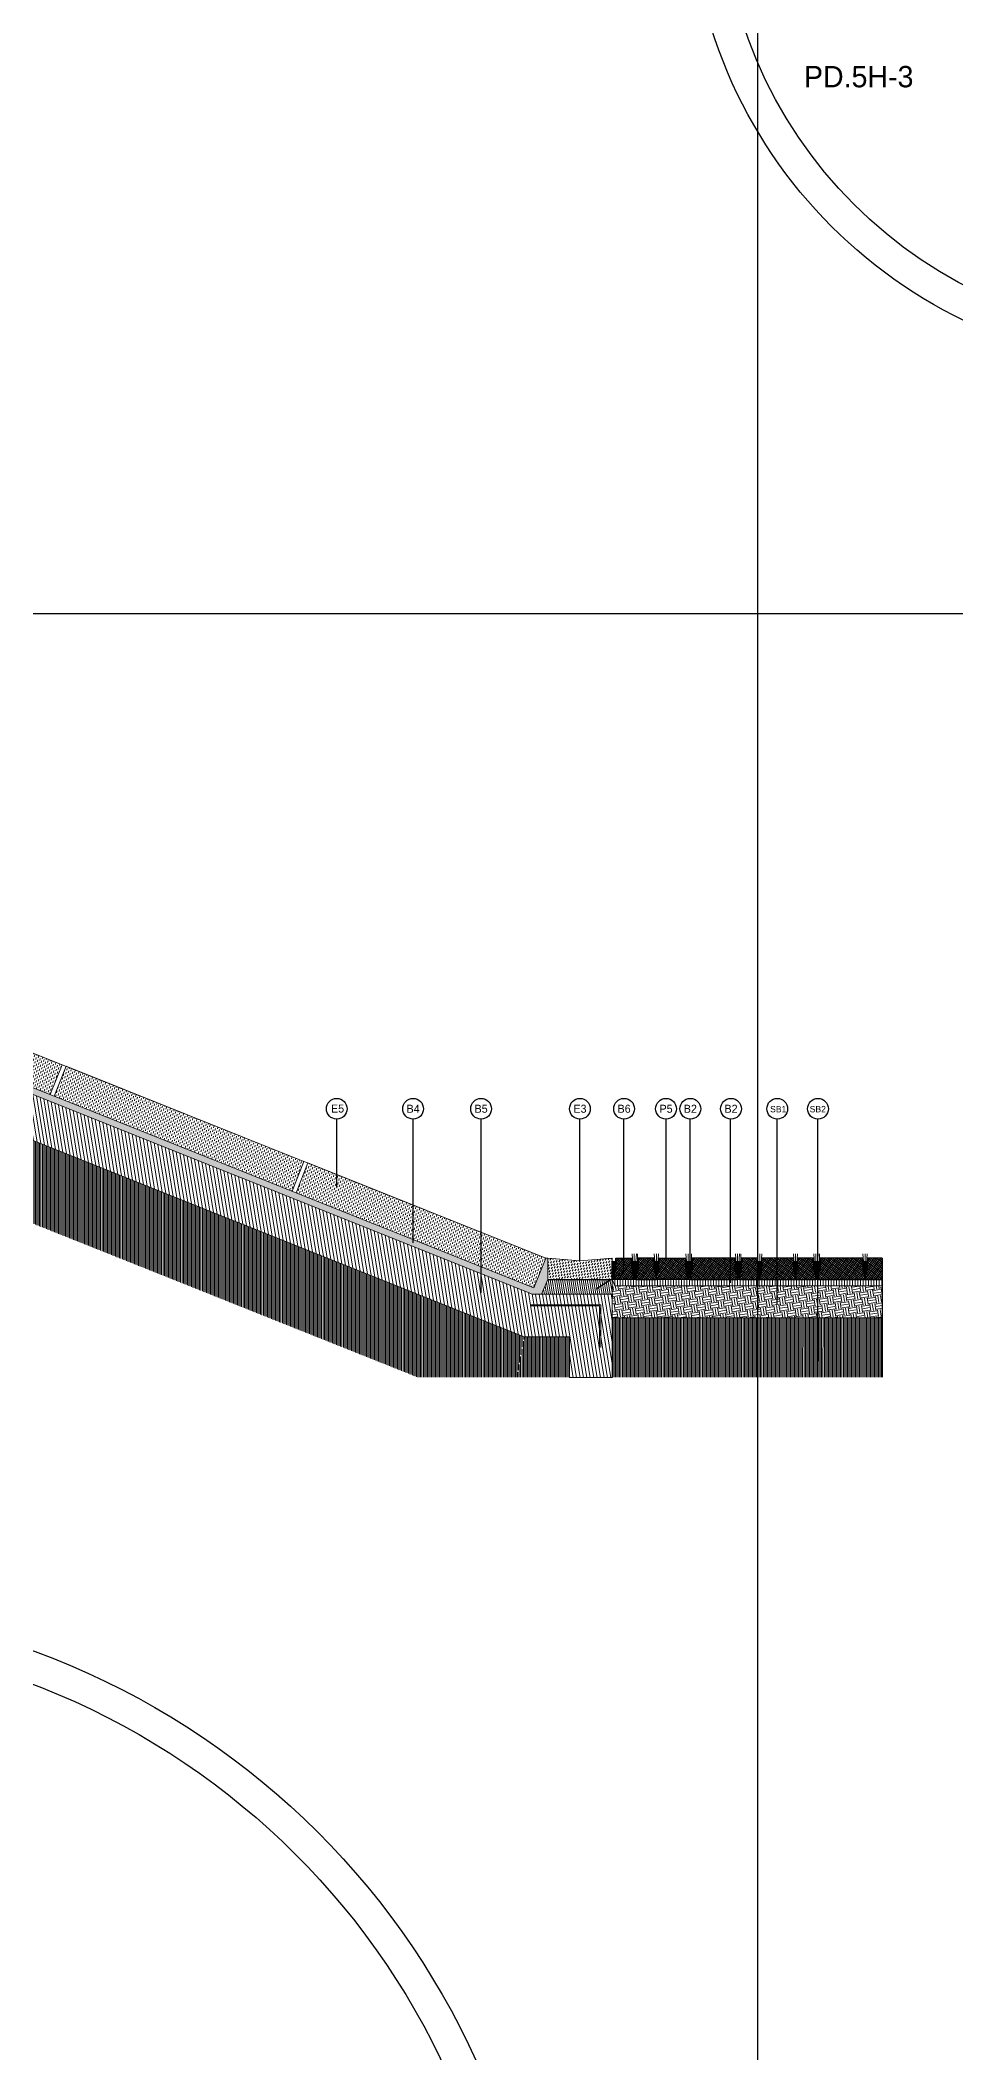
# Model space of a CAD drawing. Header units: metres. Extents: x -325 to 301, y -147 to 149.
# Drawn here: x 58.87 to 63.16, y 36.71 to 46.14 of the extents above; entities that cross this region are included whole.
import ezdxf

# ---------------------------------------------------------------- set-up
doc = ezdxf.new("R2010")
doc.units = ezdxf.units.M
doc.layers.add('-aux', color=50, linetype='Continuous', plot=False)
doc.layers.add('-AUX_MON', color=3, linetype='Continuous', plot=False)
doc.layers.add('0-TX-1_25', color=7, linetype='Continuous', true_color=0x3f4f7f)
doc.layers.add('EIT_3 TR sorra', color=7, linetype='Continuous', true_color=0xd8ceb0)
for name, color, linetype, lineweight, true_color in [('03-TR-Paviment_05_Open Joint Precast Pavements', 7, 'Continuous', 5, 0xb3b3b3), ('03-TR-Paviment_07_Precast Concrete Blocks', 7, 'Continuous', 5, 0xe7ddd0), ('03-TR-Paviment_09_Natural Stone Slab', 7, 'Continuous', 5, 0x999680), ('3- TR terra vegetal', 7, 'Continuous', 0, 0xbea68e), ('3-TR sorra granitica', 7, 'Continuous', 0, 0xf2dac9)]:
    doc.layers.add(name, color=color, linetype=linetype, lineweight=lineweight, true_color=true_color)
for name, color, linetype, lineweight in [('1-CM', 7, 'Continuous', 0), ('1-L-GESPA', 64, 'Continuous', 0), ('2-metall', 5, 'Continuous', 0), ('3-TR Formigó', 252, 'Continuous', 0), ('3-TR Seleccionat', 44, 'Continuous', 0), ('3-TR Tot-u', 37, 'Continuous', 0)]:
    doc.layers.add(name, color=color, linetype=linetype, lineweight=lineweight)
doc.layers.add('1-L- kodolé', color=7, linetype='Continuous')
doc.layers.add('1-SECCIÓ', color=1, linetype='Continuous')
doc.styles.add('x-llegenda materials$0$ENGRAVERS', font='TT0586M.TTF')
pattern_1 = [(2e-08, (66.9394032, 34.186354), (-9e-13, 0.0025), [])]
pattern_2 = [(2e-08, (108.7314125, 16.5988042), (-9e-13, 0.0025), [])]
pattern_3 = [(234.175244, (0, 0.5841154), (0.006486488, -0.0046824645), []), (324.175244, (0, 0.5841154), (0.0046824645, 0.006486488), [])]

msp = doc.modelspace()

# ---------------------------------------------------------------- hatches: boundary and pattern name
at = {"layer": '03-TR-Paviment_05_Open Joint Precast Pavements'}
h = msp.add_hatch(dxfattribs=at)
h.set_pattern_fill('_USER', color=256, scale=0.008, angle=234.17524, double=1, pattern_type=0)
h.set_pattern_definition(pattern_3)
edge = h.paths.add_edge_path()
edge.add_line((61.5597, 40.3364), (61.5597, 40.3446))
edge.add_arc((61.6081, 40.3446), 0.0484, 164.00098, 180, ccw=False)
edge.add_line((61.5616, 40.3579), (61.5675, 40.3786))
edge.add_arc((61.5126, 40.3944), 0.0571, 344.00098, 360)
edge.add_line((61.5698, 40.3944), (61.5698, 40.4355))
edge.add_line((61.5698, 40.4355), (61.5706, 40.4355))
edge.add_line((61.5706, 40.4355), (61.5706, 40.4364))
edge.add_line((61.5706, 40.4364), (61.6438, 40.4364))
edge.add_line((61.6438, 40.4364), (61.6438, 40.4355))
edge.add_line((61.6438, 40.4355), (61.6446, 40.4355))
edge.add_line((61.6446, 40.4355), (61.6446, 40.3944))
edge.add_arc((61.7018, 40.3944), 0.0571, 180, 195.99902)
edge.add_line((61.6469, 40.3786), (61.6528, 40.3579))
edge.add_arc((61.6063, 40.3446), 0.0484, -0.00001, 15.99901, ccw=False)
edge.add_line((61.6547, 40.3446), (61.6547, 40.3364))
edge.add_line((61.6547, 40.3364), (61.5597, 40.3364))
h = msp.add_hatch(dxfattribs=at)
h.set_pattern_fill('_USER', color=256, scale=0.008, angle=234.17524, double=1, pattern_type=0)
h.set_pattern_definition(pattern_3)
edge = h.paths.add_edge_path()
edge.add_line((61.7596, 40.3364), (61.7596, 40.3446))
edge.add_arc((61.7112, 40.3446), 0.0484, 360, 375.99902)
edge.add_line((61.7578, 40.3579), (61.7518, 40.3786))
edge.add_arc((61.8068, 40.3944), 0.0571, 180, 195.99902, ccw=False)
edge.add_line((61.7496, 40.3944), (61.7496, 40.4355))
edge.add_line((61.7496, 40.4355), (61.7488, 40.4355))
edge.add_line((61.7488, 40.4355), (61.7488, 40.4364))
edge.add_line((61.7488, 40.4364), (61.6755, 40.4364))
edge.add_line((61.6755, 40.4364), (61.6755, 40.4355))
edge.add_line((61.6755, 40.4355), (61.6747, 40.4355))
edge.add_line((61.6747, 40.4355), (61.6747, 40.3944))
edge.add_arc((61.6176, 40.3944), 0.0571, 344.00098, 360, ccw=False)
edge.add_line((61.6725, 40.3786), (61.6666, 40.3579))
edge.add_arc((61.7131, 40.3446), 0.0484, 164.00098, 180)
edge.add_line((61.6647, 40.3446), (61.6647, 40.3364))
edge.add_line((61.6647, 40.3364), (61.7596, 40.3364))
h = msp.add_hatch(dxfattribs=at)
h.set_pattern_fill('_USER', color=256, scale=0.008, angle=234.17524, double=1, pattern_type=0)
h.set_pattern_definition(pattern_3)
edge = h.paths.add_edge_path()
edge.add_line((61.7596, 40.3364), (61.7596, 40.3446))
edge.add_arc((61.8081, 40.3446), 0.0484, 164.00098, 180, ccw=False)
edge.add_line((61.7615, 40.3579), (61.7675, 40.3786))
edge.add_arc((61.7125, 40.3944), 0.0571, 344.00099, 360)
edge.add_line((61.7697, 40.3944), (61.7697, 40.4355))
edge.add_line((61.7697, 40.4355), (61.7705, 40.4355))
edge.add_line((61.7705, 40.4355), (61.7705, 40.4364))
edge.add_line((61.7705, 40.4364), (61.8963, 40.4364))
edge.add_line((61.8963, 40.4364), (61.8963, 40.4355))
edge.add_line((61.8963, 40.4355), (61.8971, 40.4355))
edge.add_line((61.8971, 40.4355), (61.8971, 40.3944))
edge.add_arc((61.9542, 40.3944), 0.0571, 180, 195.99902)
edge.add_line((61.8993, 40.3786), (61.9053, 40.3579))
edge.add_arc((61.8587, 40.3446), 0.0484, 0, 15.99902, ccw=False)
edge.add_line((61.9071, 40.3446), (61.9071, 40.3364))
edge.add_line((61.9071, 40.3364), (61.7596, 40.3364))
h = msp.add_hatch(dxfattribs=at)
h.set_pattern_fill('_USER', color=256, scale=0.008, angle=234.17524, double=1, pattern_type=0)
h.set_pattern_definition(pattern_3)
edge = h.paths.add_edge_path()
edge.add_line((62.1384, 40.3364), (62.1384, 40.3446))
edge.add_arc((62.09, 40.3446), 0.0484, 0, 15.99902)
edge.add_line((62.1366, 40.3579), (62.1306, 40.3786))
edge.add_arc((62.1856, 40.3944), 0.0571, 180, 195.99902, ccw=False)
edge.add_line((62.1284, 40.3944), (62.1284, 40.4355))
edge.add_line((62.1284, 40.4355), (62.1276, 40.4355))
edge.add_line((62.1276, 40.4355), (62.1276, 40.4364))
edge.add_line((62.1276, 40.4364), (61.928, 40.4364))
edge.add_line((61.928, 40.4364), (61.928, 40.4355))
edge.add_line((61.928, 40.4355), (61.9272, 40.4355))
edge.add_line((61.9272, 40.4355), (61.9272, 40.3944))
edge.add_arc((61.8701, 40.3944), 0.0571, -15.99902, 0, ccw=False)
edge.add_line((61.925, 40.3786), (61.9191, 40.3579))
edge.add_arc((61.9656, 40.3446), 0.0484, 164.00098, 180)
edge.add_line((61.9172, 40.3446), (61.9172, 40.3364))
edge.add_line((61.9172, 40.3364), (62.1384, 40.3364))
h = msp.add_hatch(dxfattribs=at)
h.set_pattern_fill('_USER', color=256, scale=0.008, angle=234.17524, double=1, pattern_type=0)
h.set_pattern_definition(pattern_3)
edge = h.paths.add_edge_path()
edge.add_line((62.2434, 40.3364), (62.2434, 40.3446))
edge.add_arc((62.195, 40.3446), 0.0484, 0, 15.99902)
edge.add_line((62.2415, 40.3579), (62.2356, 40.3786))
edge.add_arc((62.2905, 40.3944), 0.0571, 180, 195.99902, ccw=False)
edge.add_line((62.2334, 40.3944), (62.2334, 40.4355))
edge.add_line((62.2334, 40.4355), (62.2326, 40.4355))
edge.add_line((62.2326, 40.4355), (62.2326, 40.4364))
edge.add_line((62.2326, 40.4364), (62.1593, 40.4364))
edge.add_line((62.1593, 40.4364), (62.1593, 40.4355))
edge.add_line((62.1593, 40.4355), (62.1585, 40.4355))
edge.add_line((62.1585, 40.4355), (62.1585, 40.3944))
edge.add_arc((62.1013, 40.3944), 0.0571, -15.99902, 0, ccw=False)
edge.add_line((62.1563, 40.3786), (62.1503, 40.3579))
edge.add_arc((62.1969, 40.3446), 0.0484, 164.00098, 180)
edge.add_line((62.1484, 40.3446), (62.1484, 40.3364))
edge.add_line((62.1484, 40.3364), (62.2434, 40.3364))
h = msp.add_hatch(dxfattribs=at)
h.set_pattern_fill('_USER', color=256, scale=0.008, angle=234.17524, double=1, pattern_type=0)
h.set_pattern_definition(pattern_3)
edge = h.paths.add_edge_path()
edge.add_line((62.4109, 40.3364), (62.4109, 40.3446))
edge.add_arc((62.3625, 40.3446), 0.0484, 360, 375.99902)
edge.add_line((62.409, 40.3579), (62.4031, 40.3786))
edge.add_arc((62.458, 40.3944), 0.0571, 180, 195.99902, ccw=False)
edge.add_line((62.4009, 40.3944), (62.4009, 40.4355))
edge.add_line((62.4009, 40.4355), (62.4001, 40.4355))
edge.add_line((62.4001, 40.4355), (62.4001, 40.4364))
edge.add_line((62.4001, 40.4364), (62.2542, 40.4364))
edge.add_line((62.2542, 40.4364), (62.2542, 40.4355))
edge.add_line((62.2542, 40.4355), (62.2534, 40.4355))
edge.add_line((62.2534, 40.4355), (62.2534, 40.3944))
edge.add_arc((62.1963, 40.3944), 0.0571, 344.00098, 360, ccw=False)
edge.add_line((62.2512, 40.3786), (62.2453, 40.3579))
edge.add_arc((62.2918, 40.3446), 0.0484, 164.00098, 180)
edge.add_line((62.2434, 40.3446), (62.2434, 40.3364))
edge.add_line((62.2434, 40.3364), (62.4109, 40.3364))
h = msp.add_hatch(dxfattribs=at)
h.set_pattern_fill('_USER', color=256, scale=0.008, angle=234.17524, double=1, pattern_type=0)
h.set_pattern_definition(pattern_3)
edge = h.paths.add_edge_path()
edge.add_line((62.5059, 40.3364), (62.5059, 40.3446))
edge.add_arc((62.4574, 40.3446), 0.0484, 0, 15.99902)
edge.add_line((62.504, 40.3579), (62.498, 40.3786))
edge.add_arc((62.553, 40.3944), 0.0571, 180, 195.99902, ccw=False)
edge.add_line((62.4958, 40.3944), (62.4958, 40.4355))
edge.add_line((62.4958, 40.4355), (62.495, 40.4355))
edge.add_line((62.495, 40.4355), (62.495, 40.4364))
edge.add_line((62.495, 40.4364), (62.4217, 40.4364))
edge.add_line((62.4217, 40.4364), (62.4217, 40.4355))
edge.add_line((62.4217, 40.4355), (62.4209, 40.4355))
edge.add_line((62.4209, 40.4355), (62.4209, 40.3944))
edge.add_arc((62.3638, 40.3944), 0.0571, -15.99902, 0, ccw=False)
edge.add_line((62.4187, 40.3786), (62.4128, 40.3579))
edge.add_arc((62.4593, 40.3446), 0.0484, 164.00098, 180)
edge.add_line((62.4109, 40.3446), (62.4109, 40.3364))
edge.add_line((62.4109, 40.3364), (62.5059, 40.3364))
h = msp.add_hatch(dxfattribs=at)
h.set_pattern_fill('_USER', color=256, scale=0.008, angle=234.17524, double=1, pattern_type=0)
h.set_pattern_definition(pattern_3)
edge = h.paths.add_edge_path()
edge.add_line((62.7371, 40.3364), (62.7371, 40.3446))
edge.add_arc((62.6887, 40.3446), 0.0484, 0, 15.99902)
edge.add_line((62.7352, 40.3579), (62.7293, 40.3786))
edge.add_arc((62.7842, 40.3944), 0.0571, 180, 195.99902, ccw=False)
edge.add_line((62.7271, 40.3944), (62.7271, 40.4355))
edge.add_line((62.7271, 40.4355), (62.7263, 40.4355))
edge.add_line((62.7263, 40.4355), (62.7263, 40.4364))
edge.add_line((62.7263, 40.4364), (62.5267, 40.4364))
edge.add_line((62.5267, 40.4364), (62.5267, 40.4355))
edge.add_line((62.5267, 40.4355), (62.5259, 40.4355))
edge.add_line((62.5259, 40.4355), (62.5259, 40.3944))
edge.add_arc((62.4688, 40.3944), 0.0571, -15.99902, 0, ccw=False)
edge.add_line((62.5237, 40.3786), (62.5177, 40.3579))
edge.add_arc((62.5643, 40.3446), 0.0484, 164.00098, 180)
edge.add_line((62.5159, 40.3446), (62.5159, 40.3364))
edge.add_line((62.5159, 40.3364), (62.7371, 40.3364))
h = msp.add_hatch(dxfattribs=at)
h.set_pattern_fill('_USER', color=256, scale=0.008, angle=234.17524, double=1, pattern_type=0)
h.set_pattern_definition(pattern_3)
edge = h.paths.add_edge_path()
edge.add_line((62.8171, 40.4364), (62.7479, 40.4364))
edge.add_line((62.7479, 40.4364), (62.7479, 40.4355))
edge.add_line((62.7479, 40.4355), (62.7471, 40.4355))
edge.add_line((62.7471, 40.4355), (62.7471, 40.3944))
edge.add_arc((62.69, 40.3944), 0.0571, -15.99902, 0, ccw=False)
edge.add_line((62.7449, 40.3786), (62.739, 40.3579))
edge.add_arc((62.7855, 40.3446), 0.0484, 164.00098, 180)
edge.add_line((62.7371, 40.3446), (62.7371, 40.3364))
edge.add_line((62.7371, 40.3364), (62.8171, 40.3364))
edge = h.paths.add_edge_path()
edge.add_line((62.8171, 40.4372), (62.8171, 40.3364))
at = {"layer": '03-TR-Paviment_07_Precast Concrete Blocks'}
h = msp.add_hatch(dxfattribs=at)
h.set_pattern_fill('DASH', color=256, scale=0.003, angle=234, double=1)
h.set_pattern_definition([(234, (-151.951418, -3.674353), (0.00210723234, -0.0133045414), [0.009525, -0.009525])])
h.paths.add_polyline_path([(61.2518, 40.3364), (61.2518, 40.4364), (61.4017, 40.4235), (61.5518, 40.436), (61.5518, 40.3364)])
at = {"layer": '03-TR-Paviment_09_Natural Stone Slab'}
h = msp.add_hatch(dxfattribs=at)
h.set_pattern_fill('DASH', color=256, scale=0.003, angle=255.23396, style=0, double=1)
h.set_pattern_definition([(255.23396, (54.82038, 43.297165), (0.00678277, -0.011638096), [0.009525, -0.009525])])
h.paths.add_polyline_path([(57.8062, 41.6485), (58.9204, 41.203), (58.9763, 41.3426), (57.8621, 41.7882)])
h = msp.add_hatch(dxfattribs=at)
h.set_pattern_fill('DASH', color=256, scale=0.003, angle=255.23396, style=0, double=1)
h.set_pattern_definition([(255.23396, (53.687638, 42.844069), (0.00678277, -0.011638096), [0.009525, -0.009525])])
h.paths.add_polyline_path([(58.939, 41.1956), (60.0532, 40.75), (60.109, 40.8895), (58.9948, 41.3351)])
h = msp.add_hatch(dxfattribs=at)
h.set_pattern_fill('DASH', color=256, scale=0.003, angle=255.23396, style=0, double=1)
h.set_pattern_definition([(255.23396, (52.554896, 42.390972), (0.00678277, -0.011638096), [0.009525, -0.009525])])
h.paths.add_polyline_path([(60.0718, 40.7426), (61.186, 40.2971), (61.2418, 40.4364), (60.1276, 40.882)])
at = {"layer": '3- TR terra vegetal'}
h = msp.add_hatch(dxfattribs=at)
h.set_pattern_fill('_USER', color=256, scale=0.0025, angle=-35.64647, style=0, pattern_type=0)
h.set_pattern_definition([(2e-08, (67.0443663, 34.186354), (-9e-13, 0.0025), [])])
edge = h.paths.add_edge_path()
edge.add_line((61.5597, 40.3364), (61.5518, 40.3364))
edge.add_line((61.5518, 40.3364), (61.5518, 40.4199))
edge.add_line((61.5518, 40.4199), (61.5698, 40.4199))
edge.add_line((61.5698, 40.4199), (61.5698, 40.3944))
edge.add_arc((61.5126, 40.3944), 0.0571, 344.00098, 360, ccw=False)
edge.add_line((61.5675, 40.3786), (61.5616, 40.3579))
edge.add_arc((61.6081, 40.3445), 0.0484, 164.00098, 180)
edge.add_line((61.5597, 40.3445), (61.5597, 40.3364))
edge.add_line((61.5597, 40.3364), (61.5518, 40.3364))
h = msp.add_hatch(dxfattribs=at)
h.set_pattern_fill('_USER', color=256, scale=0.0025, angle=-35.64647, style=0, pattern_type=0)
h.set_pattern_definition(pattern_1)
edge = h.paths.add_edge_path()
edge.add_line((61.6647, 40.3364), (61.6547, 40.3364))
edge.add_line((61.6547, 40.3364), (61.6547, 40.3445))
edge.add_arc((61.6063, 40.3445), 0.0484, 360, 375.99902)
edge.add_line((61.6528, 40.3579), (61.6469, 40.3786))
edge.add_arc((61.7018, 40.3944), 0.0571, 180, 195.99902, ccw=False)
edge.add_line((61.6446, 40.3944), (61.6446, 40.4199))
edge.add_line((61.6446, 40.4199), (61.6747, 40.4199))
edge.add_line((61.6747, 40.4199), (61.6747, 40.3944))
edge.add_arc((61.6176, 40.3944), 0.0571, -15.99902, 0, ccw=False)
edge.add_line((61.6725, 40.3786), (61.6666, 40.3579))
edge.add_arc((61.7131, 40.3445), 0.0484, 164.00098, 180)
edge.add_line((61.6647, 40.3445), (61.6647, 40.3364))
edge.add_line((61.6647, 40.3364), (61.6547, 40.3364))
h = msp.add_hatch(dxfattribs=at)
h.set_pattern_fill('_USER', color=256, scale=0.0025, angle=-35.64647, style=0, pattern_type=0)
h.set_pattern_definition(pattern_1)
edge = h.paths.add_edge_path()
edge.add_line((61.7596, 40.3364), (61.7596, 40.3445))
edge.add_arc((61.7112, 40.3445), 0.0484, 360, 375.99901)
edge.add_line((61.7578, 40.3579), (61.7518, 40.3786))
edge.add_arc((61.8068, 40.3944), 0.0571, 180, 195.99902, ccw=False)
edge.add_line((61.7496, 40.3944), (61.7496, 40.4199))
edge.add_line((61.7496, 40.4199), (61.7697, 40.4199))
edge.add_line((61.7697, 40.4199), (61.7697, 40.3944))
edge.add_arc((61.7125, 40.3944), 0.0571, -15.99902, 0, ccw=False)
edge.add_line((61.7675, 40.3786), (61.7615, 40.3579))
edge.add_arc((61.8081, 40.3445), 0.0484, 164.00098, 180)
edge.add_line((61.7596, 40.3445), (61.7596, 40.3364))
h = msp.add_hatch(dxfattribs=at)
h.set_pattern_fill('_USER', color=256, scale=0.0025, angle=-35.64647, style=0, pattern_type=0)
h.set_pattern_definition(pattern_1)
edge = h.paths.add_edge_path()
edge.add_line((61.9171, 40.3364), (61.9071, 40.3364))
edge.add_line((61.9071, 40.3364), (61.9071, 40.3445))
edge.add_arc((61.8587, 40.3445), 0.0484, 0, 15.99902)
edge.add_line((61.9053, 40.3579), (61.8993, 40.3786))
edge.add_arc((61.9542, 40.3944), 0.0571, 180, 195.99902, ccw=False)
edge.add_line((61.8971, 40.3944), (61.8971, 40.4199))
edge.add_line((61.8971, 40.4199), (61.9272, 40.4199))
edge.add_line((61.9272, 40.4199), (61.9272, 40.3944))
edge.add_arc((61.87, 40.3944), 0.0571, 344.00098, 360, ccw=False)
edge.add_line((61.925, 40.3786), (61.919, 40.3579))
edge.add_arc((61.9656, 40.3445), 0.0484, 164.00098, 180)
edge.add_line((61.9171, 40.3445), (61.9171, 40.3364))
edge.add_line((61.9171, 40.3364), (61.9071, 40.3364))
h = msp.add_hatch(dxfattribs=at)
h.set_pattern_fill('_USER', color=256, scale=0.0025, angle=-35.64647, style=0, pattern_type=0)
h.set_pattern_definition(pattern_1)
edge = h.paths.add_edge_path()
edge.add_line((62.1484, 40.3364), (62.1384, 40.3364))
edge.add_line((62.1384, 40.3364), (62.1384, 40.3445))
edge.add_arc((62.09, 40.3445), 0.0484, 360, 375.99902)
edge.add_line((62.1366, 40.3579), (62.1306, 40.3786))
edge.add_arc((62.1856, 40.3944), 0.0571, 180, 195.99902, ccw=False)
edge.add_line((62.1284, 40.3944), (62.1284, 40.4199))
edge.add_line((62.1284, 40.4199), (62.1585, 40.4199))
edge.add_line((62.1585, 40.4199), (62.1585, 40.3944))
edge.add_arc((62.1013, 40.3944), 0.0571, -15.99902, 0, ccw=False)
edge.add_line((62.1563, 40.3786), (62.1503, 40.3579))
edge.add_arc((62.1969, 40.3445), 0.0484, 164.00098, 180)
edge.add_line((62.1484, 40.3445), (62.1484, 40.3364))
edge.add_line((62.1484, 40.3364), (62.1384, 40.3364))
h = msp.add_hatch(dxfattribs=at)
h.set_pattern_fill('_USER', color=256, scale=0.0025, angle=-35.64647, style=0, pattern_type=0)
h.set_pattern_definition(pattern_1)
edge = h.paths.add_edge_path()
edge.add_line((62.2434, 40.3364), (62.2434, 40.3445))
edge.add_arc((62.195, 40.3445), 0.0484, 0, 15.99902)
edge.add_line((62.2415, 40.3579), (62.2356, 40.3786))
edge.add_arc((62.2905, 40.3944), 0.0571, 179.99999, 195.99901, ccw=False)
edge.add_line((62.2334, 40.3944), (62.2334, 40.4199))
edge.add_line((62.2334, 40.4199), (62.2534, 40.4199))
edge.add_line((62.2534, 40.4199), (62.2534, 40.3944))
edge.add_arc((62.1963, 40.3944), 0.0571, 344.00098, 360, ccw=False)
edge.add_line((62.2512, 40.3786), (62.2453, 40.3579))
edge.add_arc((62.2918, 40.3445), 0.0484, 164.00098, 179.99999)
edge.add_line((62.2434, 40.3445), (62.2434, 40.3364))
h = msp.add_hatch(dxfattribs=at)
h.set_pattern_fill('_USER', color=256, scale=0.0025, angle=-35.64647, style=0, pattern_type=0)
h.set_pattern_definition(pattern_1)
edge = h.paths.add_edge_path()
edge.add_line((62.4109, 40.3364), (62.4109, 40.3445))
edge.add_arc((62.3625, 40.3445), 0.0484, 360, 375.99902)
edge.add_line((62.409, 40.3579), (62.4031, 40.3786))
edge.add_arc((62.458, 40.3944), 0.0571, 180, 195.99902, ccw=False)
edge.add_line((62.4009, 40.3944), (62.4009, 40.4199))
edge.add_line((62.4009, 40.4199), (62.4209, 40.4199))
edge.add_line((62.4209, 40.4199), (62.4209, 40.3944))
edge.add_arc((62.3638, 40.3944), 0.0571, -15.99902, 0, ccw=False)
edge.add_line((62.4187, 40.3786), (62.4128, 40.3579))
edge.add_arc((62.4593, 40.3445), 0.0484, 164.00098, 180)
edge.add_line((62.4109, 40.3445), (62.4109, 40.3364))
h = msp.add_hatch(dxfattribs=at)
h.set_pattern_fill('_USER', color=256, scale=0.0025, angle=-35.64647, style=0, pattern_type=0)
h.set_pattern_definition(pattern_2)
edge = h.paths.add_edge_path()
edge.add_line((62.5159, 40.3364), (62.5059, 40.3364))
edge.add_line((62.5059, 40.3364), (62.5059, 40.3445))
edge.add_arc((62.4574, 40.3445), 0.0484, 360, 375.99902)
edge.add_line((62.504, 40.3579), (62.498, 40.3786))
edge.add_arc((62.553, 40.3944), 0.0571, 180, 195.99902, ccw=False)
edge.add_line((62.4958, 40.3944), (62.4958, 40.4199))
edge.add_line((62.4958, 40.4199), (62.5259, 40.4199))
edge.add_line((62.5259, 40.4199), (62.5259, 40.3944))
edge.add_arc((62.4688, 40.3944), 0.0571, -15.99902, 0, ccw=False)
edge.add_line((62.5237, 40.3786), (62.5177, 40.3579))
edge.add_arc((62.5643, 40.3445), 0.0484, 164.00098, 180)
edge.add_line((62.5159, 40.3445), (62.5159, 40.3364))
edge.add_line((62.5159, 40.3364), (62.5059, 40.3364))
h = msp.add_hatch(dxfattribs=at)
h.set_pattern_fill('_USER', color=256, scale=0.0025, angle=-35.64647, style=0, pattern_type=0)
h.set_pattern_definition(pattern_2)
edge = h.paths.add_edge_path()
edge.add_line((62.7371, 40.3364), (62.7371, 40.3445))
edge.add_arc((62.6887, 40.3445), 0.0484, 360, 375.99902)
edge.add_line((62.7352, 40.3579), (62.7293, 40.3786))
edge.add_arc((62.7842, 40.3944), 0.0571, 180, 195.99902, ccw=False)
edge.add_line((62.7271, 40.3944), (62.7271, 40.4199))
edge.add_line((62.7271, 40.4199), (62.7471, 40.4199))
edge.add_line((62.7471, 40.4199), (62.7471, 40.3944))
edge.add_arc((62.69, 40.3944), 0.0571, -15.99902, 0, ccw=False)
edge.add_line((62.7449, 40.3786), (62.739, 40.3579))
edge.add_arc((62.7855, 40.3445), 0.0484, 164.00098, 180)
edge.add_line((62.7371, 40.3445), (62.7371, 40.3364))
at = {"layer": '3-TR Formigó'}
h = msp.add_hatch(dxfattribs=at)
h.set_pattern_fill('ANSI31', color=256, scale=0.005, angle=-125.82476, style=0)
h.set_pattern_definition([(279.175244, (0, 0.584115), (0.0156718834, 0.0025313427), [])])
edge = h.paths.add_edge_path()
edge.add_line((61.5518, 40.2677), (61.5518, 39.8753))
edge.add_line((61.5518, 39.8753), (61.3518, 39.8753))
edge.add_line((61.3518, 39.8753), (61.3518, 40.0677))
edge.add_line((61.3518, 40.0677), (61.1402, 40.0677))
edge.add_line((61.1402, 40.0677), (54.3718, 42.774))
edge.add_line((54.3718, 42.774), (53.245, 42.774))
edge.add_line((53.245, 42.774), (53.245, 42.974))
edge.add_line((53.245, 42.974), (54.4103, 42.974))
edge.add_line((54.4103, 42.974), (61.1787, 40.2677))
edge.add_line((61.1787, 40.2677), (61.5486, 40.2677))
h = msp.add_hatch(dxfattribs=at)
h.set_pattern_fill('ANSI31', color=256, scale=0.003, angle=234.17524)
h.set_pattern_definition([(279.175244, (-151.951418, -3.674353), (0.00940313004, 0.0015188056), [])])
h.paths.add_polyline_path([(61.2209, 40.2677), (61.2518, 40.3364), (61.5518, 40.3364), (61.5518, 40.2677)])
at = {"layer": '3-TR Seleccionat'}
h = msp.add_hatch(dxfattribs=at)
h.set_pattern_fill('ANSI31', color=256, scale=0.002, angle=225, style=0)
h.set_pattern_definition([(270, (-139.2744024, -8.948793), (0.00635, -2e-18), [])])
h.paths.add_polyline_path([(60.6412, 39.8779), (61.1068, 39.8779), (61.1402, 40.0677), (54.3718, 42.774), (53.245, 42.774), (53.245, 42.7084), (51.7304, 42.7084), (51.7304, 42.4215), (54.2821, 42.4215)])
h = msp.add_hatch(dxfattribs=at)
h.set_pattern_fill('ANSI31', color=256, scale=0.002, angle=225, style=0)
h.set_pattern_definition([(270, (441134.130368, -650796.630076), (-0.00635, -2e-18), [])])
h.paths.add_polyline_path([(61.3518, 39.8779), (61.3518, 40.0677), (61.1402, 40.0677), (61.1068, 39.8779)])
h.paths.add_polyline_path([(61.5518, 40.1564), (61.5518, 39.8779), (62.8171, 39.8779), (62.8171, 40.1564), (61.6327, 40.1564), (61.6418, 40.1564)])
at = {"layer": '3-TR sorra granitica'}
h = msp.add_hatch(dxfattribs=at)
h.set_pattern_fill('LINE', color=256, scale=0.1, angle=54.35353, style=0)
h.set_pattern_definition([(90, (80.15263, 248.492006), (-0.0125, -5e-12), [])])
h.paths.add_polyline_path([(61.5652, 40.3064), (62.8171, 40.3064), (62.8171, 40.3364), (61.5518, 40.3364)])
at = {"layer": '3-TR Tot-u'}
h = msp.add_hatch(dxfattribs=at)
h.set_pattern_fill('EARTH', color=256, scale=0.005, angle=-80.82476)
h.set_pattern_definition([(279.175244, (-138.311, 1.568232), (0.036406452, -0.0262810815), [0.03175, -0.03175]), (279.175244, (-138.299245, 1.57013), (0.036406452, -0.0262810815), [0.03175, -0.03175]), (279.175244, (-138.28749, 1.57203), (0.036406452, -0.0262810815), [0.03175, -0.03175]), (9.175244, (-138.28294, 1.568744), (0.0262810815, 0.036406452), [0.03175, -0.03175]), (9.175244, (-138.281042, 1.55699), (0.0262810815, 0.036406452), [0.03175, -0.03175]), (9.175244, (-138.279144, 1.545236), (0.0262810815, 0.036406452), [0.03175, -0.03175])])
h.paths.add_polyline_path([(61.5518, 40.1564), (61.5518, 40.3064), (62.8171, 40.3064), (62.8171, 40.1564)])
at = {"layer": 'EIT_3 TR sorra'}
h = msp.add_hatch(dxfattribs=at)
h.set_pattern_fill('ANSI36', color=256, scale=0.003, style=0, double=1)
h.set_pattern_definition([(45, (-152.16006, -4.527893), (0.00505139407, 0.01852177825), [0.0238125, -0.0047625, 0, -0.0047625])])
h.paths.add_polyline_path([(54.4103, 42.974), (53.245, 42.974), (53.245, 43.004), (54.4161, 43.004), (54.445, 43.0044), (54.445, 42.9925), (55.522, 42.5618), (55.5406, 42.5544), (60.0532, 40.75), (60.0718, 40.7426), (61.186, 40.2971), (61.2418, 40.4364), (61.2518, 40.4364), (61.2518, 40.3364), (61.2209, 40.2677), (61.1787, 40.2677)])

# ---------------------------------------------------------------- linework, layer by layer
at = {"layer": '-aux'}
for p, q in [((61.2518, 40.3364), (61.4017, 40.3364)), ((61.4017, 40.3364), (61.5518, 40.3364))]:
    msp.add_line(p, q, dxfattribs=at)
for points in [[(62.2345, 3.4567), (62.2345, 133.4567)], [(12.2345, 43.4567), (142.2345, 43.4567)]]:
    msp.add_lwpolyline(points, dxfattribs=at)
for points in [[(61.5597, 40.3364), (61.5518, 40.3364), (61.5518, 40.4199), (61.5698, 40.4199), (61.5698, 40.3944, -0.069923), (61.5675, 40.3786), (61.5616, 40.3579, 0.069923), (61.5597, 40.3445), (61.5597, 40.3364), (61.5518, 40.3364)], [(61.6647, 40.3364), (61.6547, 40.3364), (61.6547, 40.3445, 0.069923), (61.6528, 40.3579), (61.6469, 40.3786, -0.069923), (61.6446, 40.3944), (61.6446, 40.4199), (61.6747, 40.4199), (61.6747, 40.3944, -0.069923), (61.6725, 40.3786), (61.6666, 40.3579, 0.069923), (61.6647, 40.3445), (61.6647, 40.3364), (61.6547, 40.3364)], [(61.7596, 40.3364), (61.7596, 40.3364), (61.7596, 40.3445, 0.069923), (61.7578, 40.3579), (61.7518, 40.3786, -0.069923), (61.7496, 40.3944), (61.7496, 40.4199), (61.7697, 40.4199), (61.7697, 40.3944, -0.069923), (61.7675, 40.3786), (61.7615, 40.3579, 0.069923), (61.7596, 40.3445), (61.7596, 40.3364), (61.7596, 40.3364)], [(61.9171, 40.3364), (61.9071, 40.3364), (61.9071, 40.3445, 0.069923), (61.9053, 40.3579), (61.8993, 40.3786, -0.069923), (61.8971, 40.3944), (61.8971, 40.4199), (61.9272, 40.4199), (61.9272, 40.3944, -0.069923), (61.925, 40.3786), (61.919, 40.3579, 0.069923), (61.9171, 40.3445), (61.9171, 40.3364), (61.9071, 40.3364)], [(62.1484, 40.3364), (62.1384, 40.3364), (62.1384, 40.3445, 0.069923), (62.1366, 40.3579), (62.1306, 40.3786, -0.069923), (62.1284, 40.3944), (62.1284, 40.4199), (62.1585, 40.4199), (62.1585, 40.3944, -0.069923), (62.1563, 40.3786), (62.1503, 40.3579, 0.069923), (62.1484, 40.3445), (62.1484, 40.3364), (62.1384, 40.3364)], [(62.2434, 40.3364), (62.2434, 40.3364), (62.2434, 40.3445, 0.069923), (62.2415, 40.3579), (62.2356, 40.3786, -0.069923), (62.2334, 40.3944), (62.2334, 40.4199), (62.2534, 40.4199), (62.2534, 40.3944, -0.069923), (62.2512, 40.3786), (62.2453, 40.3579, 0.069923), (62.2434, 40.3445), (62.2434, 40.3364), (62.2434, 40.3364)], [(62.4109, 40.3364), (62.4109, 40.3364), (62.4109, 40.3445, 0.069923), (62.409, 40.3579), (62.4031, 40.3786, -0.069923), (62.4009, 40.3944), (62.4009, 40.4199), (62.4209, 40.4199), (62.4209, 40.3944, -0.069923), (62.4187, 40.3786), (62.4128, 40.3579, 0.069923), (62.4109, 40.3445), (62.4109, 40.3364), (62.4109, 40.3364)], [(62.5159, 40.3364), (62.5059, 40.3364), (62.5059, 40.3445, 0.069923), (62.504, 40.3579), (62.498, 40.3786, -0.069923), (62.4958, 40.3944), (62.4958, 40.4199), (62.5259, 40.4199), (62.5259, 40.3944, -0.069923), (62.5237, 40.3786), (62.5177, 40.3579, 0.069923), (62.5159, 40.3445), (62.5159, 40.3364), (62.5059, 40.3364)], [(62.7371, 40.3364), (62.7371, 40.3364), (62.7371, 40.3445, 0.069923), (62.7352, 40.3579), (62.7293, 40.3786, -0.069923), (62.7271, 40.3944), (62.7271, 40.4199), (62.7471, 40.4199), (62.7471, 40.3944, -0.069923), (62.7449, 40.3786), (62.739, 40.3579, 0.069923), (62.7371, 40.3445), (62.7371, 40.3364), (62.7371, 40.3364)]]:
    msp.add_lwpolyline(points, format="xyb", dxfattribs=at)
at = {"layer": '-AUX_MON'}
for centre, radius in [((64.189, 46.88), 2.2751), ((64.189, 46.88), 2.1279), ((57.5983, 35.1726), 3.6403), ((57.5983, 35.1726), 3.4932)]:
    msp.add_circle(centre, radius, dxfattribs=at)
at = {"layer": '0-TX-1_25'}
for points in [[(60.2624, 40.768), (60.2624, 41.0874)], [(60.6201, 40.5073), (60.6201, 41.0874)], [(60.9384, 40.2728), (60.9384, 41.0874)], [(61.4017, 40.4235), (61.4017, 41.0874)], [(61.4769, 40.2928), (61.6072, 40.3749), (61.6072, 41.0874)], [(61.805, 40.4364), (61.805, 41.0874)], [(61.9183, 40.3946), (61.9183, 41.0874)], [(62.1073, 40.32), (62.1073, 41.0874)], [(62.3254, 40.2205), (62.3254, 41.0874)], [(62.5161, 39.9538), (62.5161, 41.0874)]]:
    msp.add_lwpolyline(points, dxfattribs=at)
for centre in [(60.2624, 41.136), (60.6201, 41.136), (60.9384, 41.136), (61.4014, 41.136), (61.6081, 41.136), (61.8046, 41.136), (61.9184, 41.136), (62.1088, 41.136), (62.3256, 41.136), (62.5163, 41.136)]:
    msp.add_circle(centre, 0.0486, dxfattribs=at)
at = {"layer": '1-CM'}
for p, q in [((61.5518, 40.1564), (61.5518, 40.3364)), ((61.5652, 40.3064), (62.8171, 40.3064)), ((62.8171, 40.1564), (61.5518, 40.1564))]:
    msp.add_line(p, q, dxfattribs=at)
for points in [[(53.245, 43.154), (54.445, 43.154), (61.2418, 40.4364)], [(53.245, 43.004), (54.445, 43.0044), (54.445, 42.9925), (61.1861, 40.2971)], [(53.245, 42.974), (54.4103, 42.974), (61.1787, 40.2677)], [(61.1787, 40.2677), (54.4103, 42.974), (53.245, 42.974)], [(61.1402, 40.0677), (54.3718, 42.774), (53.245, 42.774)], [(57.8062, 41.6485), (57.8621, 41.7882), (58.9763, 41.3426), (58.9204, 41.203)], [(58.939, 41.1956), (58.9948, 41.3351), (60.109, 40.8895), (60.0532, 40.75)], [(60.0718, 40.7426), (60.1276, 40.882), (61.2418, 40.4364), (61.186, 40.2971)], [(61.2518, 40.4364), (61.2418, 40.4364)], [(61.4017, 40.4237), (61.2518, 40.4364), (61.2518, 40.3364), (61.4017, 40.3364)], [(61.4017, 40.3364), (61.5518, 40.3364), (61.5518, 40.436), (61.4017, 40.4235)], [(61.5518, 40.2677), (61.2209, 40.2677), (61.2518, 40.3364), (61.4017, 40.3364)], [(61.4017, 40.3364), (61.5518, 40.3364), (61.5518, 40.2677), (61.2209, 40.2677)], [(61.5518, 40.0677), (61.5518, 40.2677), (61.1787, 40.2677)], [(61.1402, 40.0677), (61.3518, 40.0677)], [(61.5518, 40.0677), (61.5518, 39.8773), (61.3518, 39.8773), (61.3518, 40.0677)], [(61.5518, 40.0677), (61.5518, 39.8753)]]:
    msp.add_lwpolyline(points, dxfattribs=at)
msp.add_lwpolyline([(61.5652, 40.3064), (62.8171, 40.3064), (62.8171, 40.3364), (61.5518, 40.3364)], close=True, dxfattribs=at)
at = {"layer": '1-L- kodolé'}
for points in [[(61.5597, 40.3364), (61.5597, 40.3446, -0.069923), (61.5616, 40.3579), (61.5675, 40.3786, 0.069923), (61.5698, 40.3944), (61.5698, 40.4355), (61.5706, 40.4355), (61.5706, 40.4364), (61.6438, 40.4364), (61.6438, 40.4355), (61.6446, 40.4355), (61.6446, 40.3944, 0.069923), (61.6469, 40.3786), (61.6528, 40.3579, -0.069923), (61.6547, 40.3446), (61.6547, 40.3364)], [(61.7596, 40.3364), (61.7596, 40.3446, 0.069923), (61.7578, 40.3579), (61.7518, 40.3786, -0.069923), (61.7496, 40.3944), (61.7496, 40.4355), (61.7488, 40.4355), (61.7488, 40.4364), (61.6755, 40.4364), (61.6755, 40.4355), (61.6747, 40.4355), (61.6747, 40.3944, -0.069923), (61.6725, 40.3786), (61.6666, 40.3579, 0.069923), (61.6647, 40.3446), (61.6647, 40.3364)], [(61.7596, 40.3364), (61.7596, 40.3446, -0.069923), (61.7615, 40.3579), (61.7675, 40.3786, 0.069923), (61.7697, 40.3944), (61.7697, 40.4355), (61.7705, 40.4355), (61.7705, 40.4364), (61.8963, 40.4364), (61.8963, 40.4355), (61.8971, 40.4355), (61.8971, 40.3944, 0.069923), (61.8993, 40.3786), (61.9053, 40.3579, -0.069923), (61.9071, 40.3446), (61.9071, 40.3364)], [(62.1384, 40.3364), (62.1384, 40.3446, 0.069923), (62.1366, 40.3579), (62.1306, 40.3786, -0.069923), (62.1284, 40.3944), (62.1284, 40.4355), (62.1276, 40.4355), (62.1276, 40.4364), (61.928, 40.4364), (61.928, 40.4355), (61.9272, 40.4355), (61.9272, 40.3944, -0.069923), (61.925, 40.3786), (61.9191, 40.3579, 0.069923), (61.9172, 40.3446), (61.9172, 40.3364)], [(62.2434, 40.3364), (62.2434, 40.3446, 0.069923), (62.2415, 40.3579), (62.2356, 40.3786, -0.069923), (62.2334, 40.3944), (62.2334, 40.4355), (62.2326, 40.4355), (62.2326, 40.4364), (62.1593, 40.4364), (62.1593, 40.4355), (62.1585, 40.4355), (62.1585, 40.3944, -0.069923), (62.1563, 40.3786), (62.1503, 40.3579, 0.069923), (62.1484, 40.3446), (62.1484, 40.3364)], [(62.4109, 40.3364), (62.4109, 40.3446, 0.069923), (62.409, 40.3579), (62.4031, 40.3786, -0.069923), (62.4009, 40.3944), (62.4009, 40.4355), (62.4001, 40.4355), (62.4001, 40.4364), (62.2542, 40.4364), (62.2542, 40.4355), (62.2534, 40.4355), (62.2534, 40.3944, -0.069923), (62.2512, 40.3786), (62.2453, 40.3579, 0.069923), (62.2434, 40.3446), (62.2434, 40.3364)], [(62.5059, 40.3364), (62.5059, 40.3446, 0.069923), (62.504, 40.3579), (62.498, 40.3786, -0.069923), (62.4958, 40.3944), (62.4958, 40.4355), (62.495, 40.4355), (62.495, 40.4364), (62.4217, 40.4364), (62.4217, 40.4355), (62.4209, 40.4355), (62.4209, 40.3944, -0.069923), (62.4187, 40.3786), (62.4128, 40.3579, 0.069923), (62.4109, 40.3446), (62.4109, 40.3364)], [(62.7371, 40.3364), (62.7371, 40.3446, 0.069923), (62.7352, 40.3579), (62.7293, 40.3786, -0.069923), (62.7271, 40.3944), (62.7271, 40.4355), (62.7263, 40.4355), (62.7263, 40.4364), (62.5267, 40.4364), (62.5267, 40.4355), (62.5259, 40.4355), (62.5259, 40.3944, -0.069923), (62.5237, 40.3786), (62.5177, 40.3579, 0.069923), (62.5159, 40.3446), (62.5159, 40.3364)]]:
    msp.add_lwpolyline(points, format="xyb", close=True, dxfattribs=at)
msp.add_lwpolyline([(62.8171, 40.4364), (62.7479, 40.4364), (62.7479, 40.4355), (62.7471, 40.4355), (62.7471, 40.3944, -0.069923), (62.7449, 40.3786), (62.739, 40.3579, 0.069923), (62.7371, 40.3446), (62.7371, 40.3364), (62.8171, 40.3364)], format="xyb", dxfattribs=at)
at = {"layer": '1-L-GESPA'}
for points in [[(61.6456, 40.4555), (61.6506, 40.3856)], [(61.6556, 40.4555), (61.6556, 40.3856)], [(61.6656, 40.4555), (61.6606, 40.3856)], [(61.6716, 40.4555), (61.6716, 40.3856)], [(61.7496, 40.4555), (61.7546, 40.3855)], [(61.7596, 40.4555), (61.7596, 40.3855)], [(61.7696, 40.4555), (61.7646, 40.3855)], [(61.8981, 40.4555), (61.9031, 40.3856)], [(61.9081, 40.4555), (61.9081, 40.3856)], [(61.9181, 40.4555), (61.9131, 40.3856)], [(61.9241, 40.4555), (61.9241, 40.3856)], [(62.1294, 40.4555), (62.1344, 40.3856)], [(62.1394, 40.4555), (62.1394, 40.3856)], [(62.1494, 40.4555), (62.1444, 40.3856)], [(62.1554, 40.4555), (62.1554, 40.3856)], [(62.2334, 40.4555), (62.2384, 40.3855)], [(62.2434, 40.4555), (62.2434, 40.3855)], [(62.2534, 40.4555), (62.2484, 40.3855)], [(62.4009, 40.4555), (62.4059, 40.3855)], [(62.4109, 40.4555), (62.4109, 40.3855)], [(62.4209, 40.4555), (62.4159, 40.3855)], [(62.4968, 40.4555), (62.5018, 40.3856)], [(62.5068, 40.4555), (62.5068, 40.3856)], [(62.5168, 40.4555), (62.5118, 40.3856)], [(62.5228, 40.4555), (62.5228, 40.3856)], [(62.7271, 40.4555), (62.7321, 40.3855)], [(62.7371, 40.4555), (62.7371, 40.3855)], [(62.7471, 40.4555), (62.7421, 40.3855)]]:
    msp.add_lwpolyline(points, dxfattribs=at)
at = {"layer": '1-SECCIÓ'}
msp.add_line((62.8171, 40.4364), (62.8171, 39.8779), dxfattribs=at)
at = {"layer": '2-metall'}
for points in [[(61.1691, 40.2177), (61.499, 40.2177), (61.499, 40.0165)], [(61.1691, 40.2117), (61.493, 40.2117), (61.493, 40.0165)]]:
    msp.add_lwpolyline(points, dxfattribs=at)

# ---------------------------------------------------------------- texts
at = {"layer": '-aux', "insert": (62.4506, 46.0236), "char_height": 0.1, "width": 19.210099, "attachment_point": 1, "style": 'x-llegenda materials$0$ENGRAVERS'}
msp.add_mtext('PD.5H-3', dxfattribs=at)
at = {"layer": '0-TX-1_25', "char_height": 0.0375, "width": 1.92101, "attachment_point": 1, "style": 'x-llegenda materials$0$ENGRAVERS'}
for s, insert in [('\\PE5', (60.2356, 41.2184)), ('\\P\\PB4', (60.5897, 41.2799)), ('\\P\\PB5', (60.908, 41.2799)), ('\\P\\PE3', (61.3709, 41.2799)), ('\\P\\PB6', (61.5777, 41.2799)), ('\\P\\PP5', (61.7742, 41.2799)), ('\\P\\PB2', (61.8879, 41.2799)), ('\\P\\PB2', (62.0784, 41.2799)), ('\\P\\P{\\H0.8x;SB1}', (62.2922, 41.2744)), ('\\P\\P{\\H0.8x;SB2}', (62.4775, 41.2744))]:
    msp.add_mtext(s, dxfattribs=dict(at, insert=insert))

doc.saveas('drawing.dxf')
